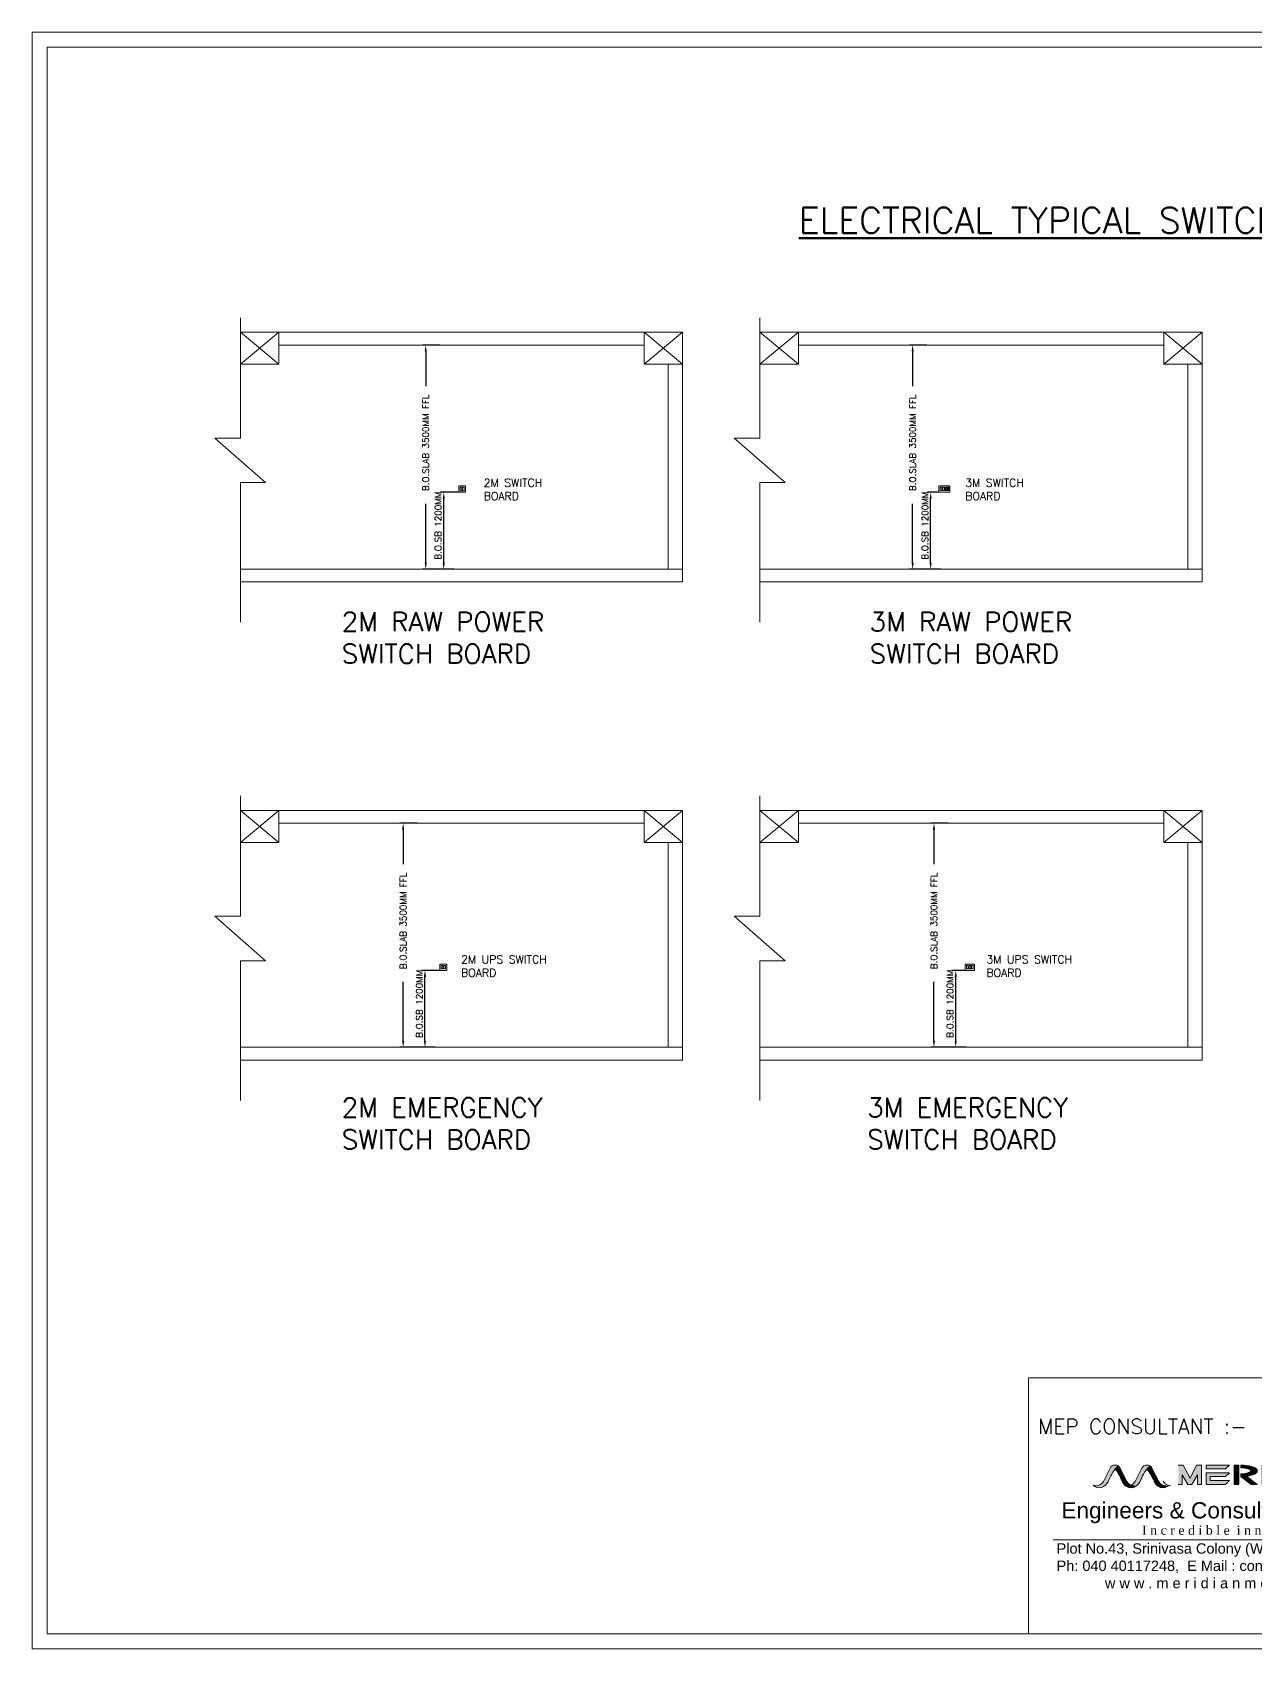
# Model space of a CAD drawing. Extents: x 3505867 to 4040009, y -660366 to -590408.
# Drawn here: x 3557873 to 3576977, y -655852 to -630609 of the extents above; entities that cross this region are included whole.
import ezdxf

# ---------------------------------------------------------------- set-up
doc = ezdxf.new("R2010")
doc.units = 0
doc.header["$LTSCALE"] = 6
doc.header["$MEASUREMENT"] = 0
doc.linetypes.add('Hidden 2mm', pattern=[3, 2, -0.9999999999999999])
doc.layers.get('0').update_dxf_attribs({"linetype": 'CONTINUOUS', "lineweight": 0})
doc.layers.get('Defpoints').update_dxf_attribs({"linetype": 'CONTINUOUS', "lineweight": 0})
for name, color, linetype, lineweight in [('AHU-N Ducting', 30, 'CONTINUOUS', 0), ('DIM', 7, 'CONTINUOUS', 0), ('ELE-2M RAW P.SB', 40, 'CONTINUOUS', 0), ('ELE-2M UPS P.SB', 3, 'CONTINUOUS', 0), ('ELE-3M RAW P.SB', 40, 'CONTINUOUS', 0), ('ELE-3M UPS P.SB', 3, 'CONTINUOUS', 0), ('FURNITURE WALL', 8, 'CONTINUOUS', 0), ('MEP_HVAC_RA_DUCT', 1, 'CONTINUOUS', 0), ('TEXT', 5, 'CONTINUOUS', 0)]:
    doc.layers.add(name, color=color, linetype=linetype, lineweight=lineweight)
doc.layers.add('ELE-2M 2WAY S.B', color=7, linetype='CONTINUOUS', true_color=0xeec2d4)
doc.layers.add('ELE-3M 2WAY S.B', color=7, linetype='CONTINUOUS', true_color=0xeec2d4)
doc.styles.add('ARIAL', font='arial.ttf')
doc.styles.add('Century', font='GOTHIC.TTF')
doc.styles.add('IRFAN', font='romans.shx')
doc.styles.get("Standard").update_dxf_attribs({"font": 'SIMPLEX'})
doc.dimstyles.new('AR-BRICK WORK', dxfattribs={"dimscale": 100, "dimtxt": 1, "dimasz": 1, "dimexe": 0.5, "dimexo": 0, "dimgap": 0.25, "dimtad": 0, "dimdec": 0, "dimzin": 1, "dimdsep": 46, "dimtxsty": 'Century', "dimblk": 'OBLIQUE', "dimcen": 0, "dimdle": 1, "dimclrd": 8, "dimclre": 8, "dimclrt": 4, "dimadec": 0, "dimazin": 0, "dimtfac": 1, "dimtdec": 0, "dimtofl": 0, "dimtmove": 1, "dimatfit": 3, "dimldrblk": 'ARCHTICK', "dimfxl": 1, "dimtolj": 1, "dimtzin": 1, "dimarcsym": 2})

# ---------------------------------------------------------------- blocks, each defined once
blk = doc.blocks.new('*D190')
at = {"layer": 'Defpoints', "color": 0, "linetype": 'ByBlock', "transparency": 16777216}
for p in [(3564298.134063371, -637793.1775416041), (3564532.677352198, -637793.1775416041), (3564460.205708147, -638993.1775416032)]:
    blk.add_point(p, dxfattribs=at)
at = {"layer": 'DIM', "color": 8, "lineweight": -2, "ltscale": 10, "transparency": 16777216}
for p, q in [((3564532.677352198, -637793.1775416041), (3564248.134063371, -637793.1775416041)), ((3564298.134063371, -638893.1775416032), (3564298.134063371, -637893.1775416041)), ((3564460.205708147, -638993.1775416032), (3564248.134063371, -638993.1775416032))]:
    blk.add_line(p, q, dxfattribs=at)
at = {"layer": 'DIM', "color": 8, "linetype": 'ByBlock', "transparency": 16777216}
for points in [[(3564314.800730038, -637893.1775416041), (3564281.467396704, -637893.1775416041), (3564298.134063371, -637793.1775416041)], [(3564281.467396704, -638893.1775416032), (3564314.800730038, -638893.1775416032), (3564298.134063371, -638993.1775416032)]]:
    blk.add_solid(points, dxfattribs=at)
at = {"layer": 'DIM', "color": 7, "linetype": 'ByBlock', "lineweight": 50, "transparency": 16777216, "insert": (3564209.84098487, -638313.4157734172), "char_height": 100, "attachment_point": 5, "rotation": 90}
blk.add_mtext('\\A1;\\A1;B.O.SB 1200MM', dxfattribs=at)
blk = doc.blocks.new('_ArchTick')
at = {"color": 0, "linetype": 'ByBlock', "const_width": 0.15}
blk.add_lwpolyline([(-0.5, -0.5), (0.5, 0.5)], dxfattribs=at)
blk = doc.blocks.new('*D191')
at = {"layer": 'Defpoints', "color": 0, "linetype": 'ByBlock', "transparency": 16777216}
for p in [(3564016.776005947, -635493.1775416032), (3564236.687399307, -635493.1775416032), (3564390.235455718, -638993.1775416032)]:
    blk.add_point(p, dxfattribs=at)
at = {"layer": 'DIM', "color": 8, "lineweight": -2, "ltscale": 10, "transparency": 16777216}
for p, q in [((3564236.687399307, -635493.1775416032), (3563966.776005947, -635493.1775416032)), ((3564016.776005947, -635593.1775416032), (3564016.776005947, -636133.1199006508)), ((3564016.776005947, -638893.1775416032), (3564016.776005947, -637973.5960911266)), ((3564390.235455718, -638993.1775416032), (3563966.776005947, -638993.1775416032))]:
    blk.add_line(p, q, dxfattribs=at)
at = {"layer": 'DIM', "color": 8, "linetype": 'ByBlock', "transparency": 16777216}
for points in [[(3564033.442672613, -635593.1775416032), (3564000.10933928, -635593.1775416032), (3564016.776005947, -635493.1775416032)], [(3564000.10933928, -638893.1775416032), (3564033.442672613, -638893.1775416032), (3564016.776005947, -638993.1775416032)]]:
    blk.add_solid(points, dxfattribs=at)
at = {"layer": 'DIM', "color": 7, "linetype": 'ByBlock', "lineweight": 50, "transparency": 16777216, "insert": (3564016.776005947, -637053.3579958883), "char_height": 100, "attachment_point": 5, "rotation": 90}
blk.add_mtext('\\A1;\\A1; B.O.SLAB 3500MM FFL', dxfattribs=at)
blk = doc.blocks.new('2M')
at = {"layer": 'ELE-2M RAW P.SB', "ltscale": 10}
for points in [[(-106.6318597793579, 0), (0, 0), (0, 100), (-106.6318597793579, 100)], [(-87.08919715881348, 25.00287389755249), (-60.30759048461914, 25.00287389755249), (-60.30759048461914, 78.5660879611969), (-87.08919715881348, 78.5660879611969)], [(-47.06534385681152, 25.00287389755249), (-20.28373622894287, 25.00287389755249), (-20.28373622894287, 78.5660879611969), (-47.06534385681152, 78.5660879611969)]]:
    blk.add_lwpolyline(points, close=True, dxfattribs=at)
blk = doc.blocks.new('3M')
at = {"layer": 'ELE-3M RAW P.SB', "color": 40, "ltscale": 10}
for p, q in [((-57.83745288848877, 50.20794439315796), (-50.86277389526367, 53.77926814556122)), ((-50.21078872680664, 52.88042306900024), (-55.21587371826172, 47.13283324241638)), ((-50.2967586517334, 56.247563123703), (-52.77177429199219, 63.45588850975037)), ((-48.79786109924316, 64.18868744373322), (-49.19234371185303, 56.36277639865875)), ((-41.2099781036377, 49.36979949474335), (-47.79017448425293, 53.62438690662384)), ((-47.33774471282959, 54.63844525814056), (-39.85764312744141, 53.17770969867706))]:
    blk.add_line(p, q, dxfattribs=at)
for points in [[(-172.3531904220581, 0), (0, 0), (0, 100), (-172.3531904220581, 100)], [(-152.3531904220581, 27.63946199417114), (-125.955904006958, 27.63946199417114), (-125.955904006958, 80.43403267860413), (-152.3531904220581, 80.43403267860413)], [(-117.6725559234619, 27.63946199417114), (-91.27526950836182, 27.63946199417114), (-91.27526950836182, 80.43403267860413), (-117.6725559234619, 80.43403267860413)], [(-77.98604583740234, 27.334312915802), (-19.91048908233643, 27.334312915802), (-19.91048908233643, 80.12888360023499), (-77.98604583740234, 80.12888360023499)]]:
    blk.add_lwpolyline(points, close=True, dxfattribs=at)
for radius in [19.12779754379599, 1.77621819302384]:
    blk.add_circle((-49.28176403045654, 54.58881044387817), radius, dxfattribs=at)
blk = doc.blocks.new('*D192')
at = {"layer": 'Defpoints', "color": 0, "linetype": 'ByBlock', "transparency": 16777216}
for p in [(3571901.346087498, -637793.1775416041), (3572030.93803943, -637793.1775416041), (3572063.417732274, -638993.1775416032)]:
    blk.add_point(p, dxfattribs=at)
at = {"layer": 'DIM', "color": 8, "lineweight": -2, "ltscale": 10, "transparency": 16777216}
for p, q in [((3572030.93803943, -637793.1775416041), (3571851.346087498, -637793.1775416041)), ((3571901.346087498, -638893.1775416032), (3571901.346087498, -637893.1775416041)), ((3572063.417732274, -638993.1775416032), (3571851.346087498, -638993.1775416032))]:
    blk.add_line(p, q, dxfattribs=at)
at = {"layer": 'DIM', "color": 8, "linetype": 'ByBlock', "transparency": 16777216}
for points in [[(3571918.012754165, -637893.1775416041), (3571884.679420832, -637893.1775416041), (3571901.346087498, -637793.1775416041)], [(3571884.679420832, -638893.1775416032), (3571918.012754165, -638893.1775416032), (3571901.346087498, -638993.1775416032)]]:
    blk.add_solid(points, dxfattribs=at)
at = {"layer": 'DIM', "color": 7, "linetype": 'ByBlock', "lineweight": 50, "transparency": 16777216, "insert": (3571813.053008997, -638313.4157734172), "char_height": 100, "attachment_point": 5, "rotation": 90}
blk.add_mtext('\\A1;\\A1;B.O.SB 1200MM', dxfattribs=at)
blk = doc.blocks.new('*D193')
at = {"layer": 'Defpoints', "color": 0, "linetype": 'ByBlock', "transparency": 16777216}
for p in [(3571619.988030074, -635493.1775416032), (3571839.899423434, -635493.1775416032), (3571993.447479845, -638993.1775416032)]:
    blk.add_point(p, dxfattribs=at)
at = {"layer": 'DIM', "color": 8, "lineweight": -2, "ltscale": 10, "transparency": 16777216}
for p, q in [((3571839.899423434, -635493.1775416032), (3571569.988030074, -635493.1775416032)), ((3571619.988030074, -635593.1775416032), (3571619.988030074, -636133.1199006508)), ((3571619.988030074, -638893.1775416032), (3571619.988030074, -637973.5960911266)), ((3571993.447479845, -638993.1775416032), (3571569.988030074, -638993.1775416032))]:
    blk.add_line(p, q, dxfattribs=at)
at = {"layer": 'DIM', "color": 8, "linetype": 'ByBlock', "transparency": 16777216}
for points in [[(3571636.65469674, -635593.1775416032), (3571603.321363407, -635593.1775416032), (3571619.988030074, -635493.1775416032)], [(3571603.321363407, -638893.1775416032), (3571636.65469674, -638893.1775416032), (3571619.988030074, -638993.1775416032)]]:
    blk.add_solid(points, dxfattribs=at)
at = {"layer": 'DIM', "color": 7, "linetype": 'ByBlock', "lineweight": 50, "transparency": 16777216, "insert": (3571619.988030074, -637053.3579958883), "char_height": 100, "attachment_point": 5, "rotation": 90}
blk.add_mtext('\\A1;\\A1; B.O.SLAB 3500MM FFL', dxfattribs=at)
blk = doc.blocks.new('3M 2WAY 11')
at = {"layer": 'ELE-3M UPS P.SB', "ltscale": 10}
for points in [[(-146.3719778060913, 0), (0, 0), (0, 100), (-146.3719778060913, 100)], [(-126.8293151855469, 25.00287389755249), (-100.0477085113525, 25.00287389755249), (-100.0477085113525, 78.5660879611969), (-126.8293151855469, 78.5660879611969)], [(-86.80546188354492, 25.00287389755249), (-60.02385425567627, 25.00287389755249), (-60.02385425567627, 78.5660879611969), (-86.80546188354492, 78.5660879611969)], [(-46.78160762786865, 25.00287389755249), (-20, 25.00287389755249), (-20, 78.5660879611969), (-46.78160762786865, 78.5660879611969)]]:
    blk.add_lwpolyline(points, close=True, dxfattribs=at)
blk = doc.blocks.new('REREE')
at = {"layer": 'ELE-2M UPS P.SB', "ltscale": 10}
for points in [[(-106.348123550415, 0), (0, 0), (0, 100), (-106.348123550415, 100)], [(-86.8054609298706, 25.00287389755249), (-60.02385425567627, 25.00287389755249), (-60.02385425567627, 78.5660879611969), (-86.8054609298706, 78.5660879611969)], [(-46.78160762786865, 25.00287389755249), (-20, 25.00287389755249), (-20, 78.5660879611969), (-46.78160762786865, 78.5660879611969)]]:
    blk.add_lwpolyline(points, close=True, dxfattribs=at)
blk = doc.blocks.new('*D200')
at = {"layer": 'Defpoints', "color": 0, "linetype": 'ByBlock', "transparency": 16777216}
for p in [(3564004.228799841, -645259.7493264064), (3564238.772088668, -645259.7493264064), (3564166.300444617, -646459.7493264055)]:
    blk.add_point(p, dxfattribs=at)
at = {"layer": 'DIM', "color": 8, "lineweight": -2, "ltscale": 10, "transparency": 16777216}
for p, q in [((3564238.772088668, -645259.7493264064), (3563954.228799841, -645259.7493264064)), ((3564004.228799841, -646359.7493264055), (3564004.228799841, -645359.7493264064)), ((3564166.300444617, -646459.7493264055), (3563954.228799841, -646459.7493264055))]:
    blk.add_line(p, q, dxfattribs=at)
at = {"layer": 'DIM', "color": 8, "linetype": 'ByBlock', "transparency": 16777216}
for points in [[(3564020.895466508, -645359.7493264064), (3563987.562133175, -645359.7493264064), (3564004.228799841, -645259.7493264064)], [(3563987.562133175, -646359.7493264055), (3564020.895466508, -646359.7493264055), (3564004.228799841, -646459.7493264055)]]:
    blk.add_solid(points, dxfattribs=at)
at = {"layer": 'DIM', "color": 7, "linetype": 'ByBlock', "lineweight": 50, "transparency": 16777216, "insert": (3563915.935721341, -645779.9875582195), "char_height": 100, "attachment_point": 5, "rotation": 90}
blk.add_mtext('\\A1;\\A1;B.O.SB 1200MM', dxfattribs=at)
blk = doc.blocks.new('*D201')
at = {"layer": 'Defpoints', "color": 0, "linetype": 'ByBlock', "transparency": 16777216}
for p in [(3563663.81182939, -642959.7493264055), (3563883.723222751, -642959.7493264055), (3564037.271279162, -646459.7493264055)]:
    blk.add_point(p, dxfattribs=at)
at = {"layer": 'DIM', "color": 8, "lineweight": -2, "ltscale": 10, "transparency": 16777216}
for p, q in [((3563883.723222751, -642959.7493264055), (3563613.81182939, -642959.7493264055)), ((3563663.81182939, -643059.7493264055), (3563663.81182939, -643599.6916854526)), ((3563663.81182939, -646359.7493264055), (3563663.81182939, -645440.1678759283)), ((3564037.271279162, -646459.7493264055), (3563613.81182939, -646459.7493264055))]:
    blk.add_line(p, q, dxfattribs=at)
at = {"layer": 'DIM', "color": 8, "linetype": 'ByBlock', "transparency": 16777216}
for points in [[(3563680.478496057, -643059.7493264055), (3563647.145162724, -643059.7493264055), (3563663.81182939, -642959.7493264055)], [(3563647.145162724, -646359.7493264055), (3563680.478496057, -646359.7493264055), (3563663.81182939, -646459.7493264055)]]:
    blk.add_solid(points, dxfattribs=at)
at = {"layer": 'DIM', "color": 7, "linetype": 'ByBlock', "lineweight": 50, "transparency": 16777216, "insert": (3563663.81182939, -644519.9297806906), "char_height": 100, "attachment_point": 5, "rotation": 90}
blk.add_mtext('\\A1;\\A1; B.O.SLAB 3500MM FFL', dxfattribs=at)
blk = doc.blocks.new('*D202')
at = {"layer": 'Defpoints', "color": 0, "linetype": 'ByBlock', "transparency": 16777216}
for p in [(3572293.340392478, -645259.7493264064), (3572441.294009879, -645259.7493264064), (3572455.412037254, -646459.7493264055)]:
    blk.add_point(p, dxfattribs=at)
at = {"layer": 'DIM', "color": 8, "lineweight": -2, "ltscale": 10, "transparency": 16777216}
for p, q in [((3572441.294009879, -645259.7493264064), (3572243.340392478, -645259.7493264064)), ((3572293.340392478, -646359.7493264055), (3572293.340392478, -645359.7493264064)), ((3572455.412037254, -646459.7493264055), (3572243.340392478, -646459.7493264055))]:
    blk.add_line(p, q, dxfattribs=at)
at = {"layer": 'DIM', "color": 8, "linetype": 'ByBlock', "transparency": 16777216}
for points in [[(3572310.007059145, -645359.7493264064), (3572276.673725812, -645359.7493264064), (3572293.340392478, -645259.7493264064)], [(3572276.673725812, -646359.7493264055), (3572310.007059145, -646359.7493264055), (3572293.340392478, -646459.7493264055)]]:
    blk.add_solid(points, dxfattribs=at)
at = {"layer": 'DIM', "color": 7, "linetype": 'ByBlock', "lineweight": 50, "transparency": 16777216, "insert": (3572205.047313977, -645779.9875582195), "char_height": 100, "attachment_point": 5, "rotation": 90}
blk.add_mtext('\\A1;\\A1;B.O.SB 1200MM', dxfattribs=at)
blk = doc.blocks.new('*D203')
at = {"layer": 'Defpoints', "color": 0, "linetype": 'ByBlock', "transparency": 16777216}
for p in [(3571952.923422027, -642959.7493264055), (3572172.834815388, -642959.7493264055), (3572326.382871799, -646459.7493264055)]:
    blk.add_point(p, dxfattribs=at)
at = {"layer": 'DIM', "color": 8, "lineweight": -2, "ltscale": 10, "transparency": 16777216}
for p, q in [((3572172.834815388, -642959.7493264055), (3571902.923422027, -642959.7493264055)), ((3571952.923422027, -643059.7493264055), (3571952.923422027, -643599.691685453)), ((3571952.923422027, -646359.7493264055), (3571952.923422027, -645440.1678759288)), ((3572326.382871799, -646459.7493264055), (3571902.923422027, -646459.7493264055))]:
    blk.add_line(p, q, dxfattribs=at)
at = {"layer": 'DIM', "color": 8, "linetype": 'ByBlock', "transparency": 16777216}
for points in [[(3571969.590088694, -643059.7493264055), (3571936.256755361, -643059.7493264055), (3571952.923422027, -642959.7493264055)], [(3571936.256755361, -646359.7493264055), (3571969.590088694, -646359.7493264055), (3571952.923422027, -646459.7493264055)]]:
    blk.add_solid(points, dxfattribs=at)
at = {"layer": 'DIM', "color": 7, "linetype": 'ByBlock', "lineweight": 50, "transparency": 16777216, "insert": (3571952.923422027, -644519.9297806906), "char_height": 100, "attachment_point": 5, "rotation": 90}
blk.add_mtext('\\A1;\\A1; B.O.SLAB 3500MM FFL', dxfattribs=at)
blk = doc.blocks.new('MECS')
at = {"layer": 'AHU-N Ducting', "lineweight": 0}
for color, points in [(160, [(0.5134121462452396, 0.9090535810691411, -0.255341921221145), (0.5145768996701445, 0.912287291370199, -0.0468472647748238), (0.5216573496010881, 0.9294547023055619, -0.02665404777678521), (0.5336342063745126, 0.9523017867876555, -0.06718534236502927), (0.5556565003610188, 0.9834757225398514, -0.02764109542235114), (0.5738745622465666, 1.003062886091293), (0.5766256133007953, 1.006020680794153, 0.1721363590096937), (0.5505140324168423, 1.011612092831704, 0.2473140975325933), (0.5199152673609156, 0.990002997602848), (0.4721895616269332, 0.8959762340672447, -0.01800133279279188), (0.4702329186293511, 0.8924425501871536, -0.03191826124391834), (0.4661593275680615, 0.8865579408482758, -0.10706332640321), (0.4578792062891825, 0.878103115775042, -0.06872213656596317), (0.4448145115283366, 0.8700396566532579, -0.1100815216467871), (0.4328884929311516, 0.8662964673627914, -0.04816773781383378), (0.4221518354338086, 0.8652597410154012, -0.2553419212163173), (0.4220358712937212, 0.8652596211915509, -0.1055217205861158), (0.4103804133107057, 0.8664834367568037, -0.05287384099968509), (0.3991274403419439, 0.8701487347559893, 0.05054860804395004), (0.4093426809361326, 0.8618595423592463, 0.158790178535047), (0.4483361824497781, 0.8512470793146013, 0.02557253404730241), (0.4549705379184891, 0.8519151542827459, 0.05690113489079723), (0.4703863626932994, 0.8580222609840502, 0.07612807459237678), (0.4928284065502248, 0.8754018488679505, 0.05635508372328296), (0.5070302214118503, 0.8948318576810209)]), (150, [(0.5738745622465666, 1.003062886091293), (0.5556565003610187, 0.9834757225398514, -0.08871706839118897), (0.5985678696283647, 0.909053581069051), (0.606061486380822, 0.89483185768066, 0.0908047400681244), (0.6258840872999482, 0.8691652436534564, 0.09462166198595127), (0.6465687088664405, 0.8652597410154012, 0.09762620718751959), (0.6678649370783271, 0.8694578930597028, -0.1798615287096714), (0.6391234390957357, 0.8959762340672447), (0.5913977333575124, 0.9900029976114196, 0.1368225701357831), (0.5768519750966852, 1.005880687949675, 0.004232813224522215)]), (160, [(0.7385117872205167, 0.909053581069051, -0.2553419212210821), (0.7396765406437975, 0.912287291370199, -0.0468472648161624), (0.7467569905745608, 0.9294547023055619, -0.02665404768152423), (0.7587338473479852, 0.9523017867876555, -0.0671853423456069), (0.7807561413347619, 0.9834757225398514, -0.02764109536567236), (0.7989742032197685, 1.003062886091293), (0.8017252542742679, 1.006020680794153, 0.1721363590409371), (0.7756136733902246, 1.011612092831704, 0.2473140974765815), (0.745014908334659, 0.990002997602848), (0.6972892026003155, 0.8959762340672447, -0.01800133322273754), (0.6953325596030944, 0.8924425501871536, -0.03191826041983521), (0.6912589685412633, 0.8865579408482758, -0.1070633264490691), (0.6829788472626551, 0.878103115775042, -0.06872213649297712), (0.6699141525020799, 0.8700396566532579, -0.1100815216296455), (0.6579881339048046, 0.8662964673627914, -0.04816773779806655), (0.6472514764075519, 0.8652597410154012, -0.255341921221943), (0.6471355122674645, 0.8652596211915509, -0.1055217205828826), (0.6354800542840878, 0.8664834367568037, -0.05287384108009963), (0.6242270813156874, 0.8701487347559893, 0.05054860803605635), (0.6344423219093345, 0.8618595423592463, 0.1587901785338139), (0.6734358234232507, 0.8512470793146013, 0.02557253404856175), (0.6800701788916007, 0.8519151542827459, 0.05690113471568389), (0.6954860036670426, 0.8580222609840502, 0.07612807450990046), (0.717928047523968, 0.8754018488679504, 0.05635508364208738), (0.7321298623846912, 0.8948318576810209)]), (150, [(0.7989742032197685, 1.003062886091293), (0.7807561413347619, 0.9834757225398514, -0.08282162458354263), (0.824217065318585, 0.9090771159288699), (0.8311611273545652, 0.89483185768066, 0.09080474013753037), (0.8509837282734207, 0.8691652436534564, 0.09462166197701749), (0.8716683498401837, 0.8652597410154012, 0.09762620721909913), (0.892964578051529, 0.8694578930597028, -0.1798615287170609), (0.8642230800689376, 0.8959762340672447), (0.8164973743309851, 0.9900029976114196, 0.1368225702393716), (0.8019516160670902, 1.005880687950846, 0.00423281322532398)]), (1, [(1.030236444528139, 0.9438043992806316), (1.071119814834754, 0.8756654487700585), (1.098384609470751, 0.8756654487700585), (1.139267979777095, 0.9438043992806316), (1.139267979777095, 0.8756654487700585), (1.166523559981414, 0.8756654487700585), (1.166523559981414, 1.011943349791295), (1.132454084726353, 1.011943349791295), (1.085966086906956, 0.9199812081284943), (1.037050339579422, 1.011943349791295), (1.002980864324091, 1.011943349791295), (1.002980864324091, 0.8756654487700585), (1.030236444528139, 0.8756654487700585)]), (251, [(1.200593035236746, 1.011943349791295), (1.200593035236746, 0.9846877695869755), (1.336870936257982, 0.9846877695869755), (1.364126516462392, 1.011943349791295)]), (251, [(1.200593035236746, 0.9574321893827462), (1.200593035236746, 0.8756654487700585), (1.336870936257982, 0.8756654487700585), (1.364126516462392, 0.9029210289742877), (1.227848615441156, 0.9029210289742877), (1.227848615441156, 0.930176609178517), (1.336870936257982, 0.930176609178517), (1.364126516462392, 0.9574321893827462)]), (251, [(1.398195991717182, 0.8756654487700585), (1.432265466973055, 0.8756654487700585), (1.432265466973055, 1.011943349791295), (1.398195991717182, 1.011943349791295)]), (251, [(1.629868423453673, 1.011943349791295), (1.59579894819807, 1.011943349791295), (1.59579894819807, 0.8756654487700585), (1.629868423453673, 0.8756654487700585)]), (251, [(1.895610330445043, 1.011943349791295), (1.861540855189982, 1.011943349791295), (1.861540855189982, 0.8756654487700585), (1.895610330445043, 0.8756654487700585)]), (251, [(2.011446546313153, 0.9132142722493442), (2.027431130986065, 0.9404698524534832), (1.94330759580249, 0.9404698524534832), (1.929679805700646, 0.9132142722493442)]), (251, [(2.011446546313153, 0.99036134481426), (2.063858128663246, 0.8756654487700585), (2.093213286926021, 0.8756654487700585), (2.038702126517292, 1.011943349791295), (1.984190966108743, 1.011943349791295), (1.955601567173546, 0.9404698524534832), (1.988648066588688, 0.9404698524534832)]), (251, [(2.161352237436324, 0.9589543396937112), (2.243118978049192, 0.8756654487700585), (2.290816243406638, 0.8756654487700585), (2.290816243406638, 1.011943349791295), (2.256746768151036, 1.011943349791295), (2.256746768151036, 0.9240548263224531), (2.168166132487245, 1.011943349791295), (2.127282762180992, 1.011943349791295), (2.127282762180992, 0.8756654487700585), (2.161352237436324, 0.8756654487700585)]), (160, [(0.6891611652876872, 0.8652597410154012, -0.0976262072296882), (0.6678649370783271, 0.869457893059793, -0.09762620719819004), (0.6465687088664405, 0.8652597410154012, -0.09462166198179703), (0.6258840872999482, 0.8691652436534564, 0.08724935658191231), (0.6523345167657667, 0.8526558393570214, 0.2544598487685659), (0.7121855603806347, 0.8701487347559893, -0.1060441435256532)]), (150, [(0.9142608062611598, 0.8652597410154012, -0.09762620721833866), (0.892964578051529, 0.8694578930597028, -0.09762620723901456), (0.8716683498401837, 0.8652597410154012, -0.0946216619631427), (0.85098372827315, 0.8691652436534564, 0.08724935651290638), (0.8774341577386077, 0.8526558393570214, 0.2544598487684722), (0.9372852013538366, 0.8701487347559893, -0.1060441435228971)]), (251, [(1.976193322036766, 0.9132142722493442), (1.944699335091728, 0.9132142722493442), (1.929679805700646, 0.8756654487700585), (1.95903496396306, 0.8756654487699682)])]:
    blk.add_hatch(color=color, dxfattribs=at).paths.add_polyline_path(points)
h = blk.add_hatch(color=251, dxfattribs=at)
edge = h.paths.add_edge_path()
edge.add_ellipse((1.445893257074899, 0.9710599794848609), major_axis=(-0.1158362158680351, 0), ratio=0.3529411764705883, start_angle=110.1798157566864, end_angle=270)
edge.add_line((1.445893257074899, 1.011943349791295), (1.445893257074899, 0.9915016646380779))
edge.add_ellipse((1.445893257074899, 0.9710599794848609), major_axis=(-0.07012065025681041, 0), ratio=0.2915216142222994, start_angle=90, end_angle=270, ccw=False)
edge.add_line((1.445893257074899, 0.9506182943317341), (1.445893257074899, 0.930176609178517))
edge.add_line((1.445893257074899, 0.930176609178517), (1.518865497210324, 0.8756654487699682))
edge.add_line((1.518865497210324, 0.8756654487700585), (1.561729472942829, 0.8756654487700585))
edge.add_line((1.561729472943099, 0.8756654487700585), (1.485852994268342, 0.9326862509446157))
h = blk.add_hatch(color=251, dxfattribs=at)
h.paths.add_polyline_path([(1.663937898709004, 0.8756654487700585), (1.759332429423987, 0.8756654487700586, 1.000000000016551), (1.759332429423987, 1.011943349791295), (1.663937898709004, 1.011943349791295)])
h.paths.add_polyline_path([(1.698007373964065, 0.9846877695869755), (1.751107687934599, 0.9846877695869753, -0.9999999999691073), (1.751107687934599, 0.9029210289742877), (1.698007373964065, 0.9029210289742877)], flags=16)
at = {"layer": 'AHU-N Ducting', "color": 160, "lineweight": 0}
for p, q in [((0.4721895616269332, 0.8959762340671544, -0.004746985392664118), (0.5199152673651564, 0.9900029976114196, -0.004746985392664118)), ((0.6972892026003155, 0.8959762340671544, -0.004746985392664118), (0.7450149083391703, 0.9900029976114196, -0.004746985392664118)), ((0.5070302214118503, 0.8948318576810209, -0.004746985392664118), (0.5134121462455102, 0.909053581069051, -0.004746985392664118)), ((0.7321298623846912, 0.8948318576810209, -0.004746985392664118), (0.7385117872186219, 0.909053581069051, -0.004746985392664118))]:
    blk.add_line(p, q, dxfattribs=at)
at = {"layer": 'AHU-N Ducting', "color": 150, "lineweight": 0}
for p, q in [((0.6391234390957357, 0.8959762340671544, -0.004746985392664118), (0.5913977333575124, 0.9900029976114196, -0.004746985392664118)), ((0.8642230800689376, 0.8959762340671544, -0.004746985392664118), (0.8164973743309851, 0.9900029976114196, -0.004746985392664118)), ((0.6060614863808219, 0.8948318576810209, -0.004746985392664118), (0.5985678696283647, 0.909053581069051, -0.004746985392664118))]:
    blk.add_line(p, q, dxfattribs=at)
at = {"layer": 'AHU-N Ducting', "color": 1, "lineweight": 0}
for p, q in [((1.002980864324091, 1.011943349791205, -0.004746985392664118), (1.037050339579422, 1.011943349791205, -0.004746985392664118)), ((1.030236444528139, 0.9438043992806316, -0.004746985392664118), (1.071119814834754, 0.8756654487700585, -0.004746985392664118)), ((1.030236444528139, 0.8756654487700585, -0.004746985392664118), (1.030236444528139, 0.9438043992806316, -0.004746985392664118)), ((1.030236444528139, 0.8756654487700585, -0.004746985392664118), (1.030236444528139, 0.9438043992806316, -0.004746985392664118)), ((1.037050339579422, 1.011943349791205, -0.004746985392664118), (1.085966086906956, 0.919981208128404, -0.004746985392664118)), ((1.132454084726353, 1.011943349791205, -0.004746985392664118), (1.085966086906956, 0.919981208128404, -0.004746985392664118)), ((1.139267979777095, 0.9438043992806316, -0.004746985392664118), (1.098384609470751, 0.8756654487700585, -0.004746985392664118)), ((1.166523559981414, 1.011943349791205, -0.004746985392664118), (1.132454084726353, 1.011943349791205, -0.004746985392664118)), ((1.134267582426063, 1.011943349791205, -0.004746985392664118), (1.161523162629841, 1.011943349791205, -0.004746985392664118)), ((1.139267979777095, 0.8756654487700585, -0.004746985392664118), (1.139267979777095, 0.9438043992806316, -0.004746985392664118)), ((1.139267979777095, 0.8756654487700585, -0.004746985392664118), (1.139267979777095, 0.9438043992806316, -0.004746985392664118)), ((1.166523559981414, 0.8756654487700585, -0.004746985392664118), (1.166523559981414, 1.011943349791205, -0.004746985392664118)), ((1.030236444528139, 0.8756654487700585, -0.004746985392664118), (1.002980864324091, 0.8756654487700585, -0.004746985392664118)), ((1.071119814834754, 0.8756654487700585, -0.004746985392664118), (1.098384609470751, 0.8756654487700585, -0.004746985392664118)), ((1.139267979777095, 0.8756654487700585, -0.004746985392664118), (1.166523559981414, 0.8756654487700585, -0.004746985392664118))]:
    blk.add_line(p, q, dxfattribs=at)
at = {"layer": 'AHU-N Ducting', "color": 251, "lineweight": 0}
for p, q in [((1.200593035236746, 1.011943349791205, -0.004746985392664118), (1.364126516462392, 1.011943349791205, -0.004746985392664118)), ((1.200593035236746, 0.9846877695869755, -0.004746985392664118), (1.200593035236746, 1.011943349791205, -0.004746985392664118)), ((1.200593035236746, 0.9846877695869755, -0.004746985392664118), (1.336870936257982, 0.9846877695869755, -0.004746985392664118)), ((1.200593035236746, 0.9574321893827462, -0.004746985392664118), (1.364126516462392, 0.9574321893827462, -0.004746985392664118)), ((1.200593035236746, 0.8756654487700585, -0.004746985392664118), (1.200593035236746, 0.9574321893827462, -0.004746985392664118)), ((1.227848615441156, 0.930176609178517, -0.004746985392664118), (1.336870936257982, 0.930176609178517, -0.004746985392664118)), ((1.227848615441156, 0.9029210289742877, -0.004746985392664118), (1.227848615441156, 0.930176609178517, -0.004746985392664118)), ((1.336870936257982, 0.9846877695869755, -0.004746985392664118), (1.364126516462392, 1.011943349791205, -0.004746985392664118)), ((1.336870936257982, 0.930176609178517, -0.004746985392664118), (1.364126516462392, 0.9574321893827462, -0.004746985392664118)), ((1.398195991717182, 1.011943349791205, -0.004746985392664118), (1.432265466973055, 1.011943349791205, -0.004746985392664118)), ((1.398195991717182, 1.011943349791205, -0.004746985392664118), (1.398195991717182, 0.8756654487700585, -0.004746985392664118)), ((1.432265466973055, 1.011943349791205, -0.004746985392664118), (1.432265466973055, 0.8756654487700585, -0.004746985392664118)), ((1.445893257074899, 1.011943349791205, -0.004746985392664118), (1.445893257074899, 0.9915016646380779, -0.004746985392664118)), ((1.445893257074899, 0.930176609178517, -0.004746985392664118), (1.445893257074899, 0.9506182943317341, -0.004746985392664118)), ((1.445893257074899, 0.930176609178517, -0.004746985392664118), (1.518865497210324, 0.8756654487700585, -0.004746985392664118)), ((1.485852994268342, 0.9326862509445254, -0.004746985392664118), (1.561729472943099, 0.8756654487700585, -0.004746985392664118)), ((1.59579894819807, 1.011943349791205, -0.004746985392664118), (1.629868423453673, 1.011943349791205, -0.004746985392664118)), ((1.59579894819807, 0.8756654487700585, -0.004746985392664118), (1.59579894819807, 1.011943349791205, -0.004746985392664118)), ((1.629868423453673, 1.011943349791205, -0.004746985392664118), (1.629868423453673, 0.8756654487700585, -0.004746985392664118)), ((1.663937898709004, 1.011943349791205, -0.004746985392664118), (1.759332429423987, 1.011943349791205, -0.004746985392664118)), ((1.663937898709004, 1.011943349791205, -0.004746985392664118), (1.663937898709004, 0.8756654487700585, -0.004746985392664118)), ((1.698007373964065, 0.9846877695869755, -0.004746985392664118), (1.751107687934599, 0.9846877695869755, -0.004746985392664118)), ((1.698007373964065, 0.9846877695869755, -0.004746985392664118), (1.698007373964065, 0.9029210289742877, -0.004746985392664118)), ((1.861540855189982, 1.011943349791205, -0.004746985392664118), (1.895610330445043, 1.011943349791205, -0.004746985392664118)), ((1.861540855189982, 0.8756654487700585, -0.004746985392664118), (1.861540855189982, 1.011943349791205, -0.004746985392664118)), ((1.895610330445043, 1.011943349791205, -0.004746985392664118), (1.895610330445043, 0.8756654487700585, -0.004746985392664118)), ((1.929679805700646, 0.913214272249254, -0.004746985392664118), (1.94330759580249, 0.9404698524534832, -0.004746985392664118)), ((2.027431130986065, 0.9404698524534832, -0.004746985392664118), (1.94330759580249, 0.9404698524534832, -0.004746985392664118)), ((1.955601567173546, 0.9404698524534832, -0.004746985392664118), (1.984190966108743, 1.011943349791205, -0.004746985392664118)), ((1.984190966108743, 1.011943349791205, -0.004746985392664118), (2.038702126517292, 1.011943349791205, -0.004746985392664118)), ((1.988648066588688, 0.9404698524534832, -0.004746985392664118), (2.011446546313153, 0.9903613448141697, -0.004746985392664118)), ((2.063858128663246, 0.8756654487700585, -0.004746985392664118), (2.011446546313153, 0.9903613448141697, -0.004746985392664118)), ((2.027431130986065, 0.9404698524534832, -0.004746985392664118), (2.011446546313153, 0.913214272249254, -0.004746985392664118)), ((2.093213286926021, 0.8756654487700585, -0.004746985392664118), (2.038702126517292, 1.011943349791205, -0.004746985392664118)), ((2.127282762180992, 1.011943349791205, -0.004746985392664118), (2.168166132487245, 1.011943349791205, -0.004746985392664118)), ((2.127282762180992, 0.8756654487700585, -0.004746985392664118), (2.127282762180992, 1.011943349791205, -0.004746985392664118)), ((2.243118978049192, 0.8756654487700585, -0.004746985392664118), (2.161352237436324, 0.9589543396937112, -0.004746985392664118)), ((2.161352237436324, 0.8756654487700585, -0.004746985392664118), (2.161352237436324, 0.9589543396937112, -0.004746985392664118)), ((2.168166132487245, 1.011943349791205, -0.004746985392664118), (2.256746768151036, 0.9240548263223628, -0.004746985392664118)), ((2.256746768151036, 0.9240548263223628, -0.004746985392664118), (2.256746768151036, 1.011943349791205, -0.004746985392664118)), ((1.200593035236746, 0.8756654487700585, -0.004746985392664118), (1.336870936257982, 0.8756654487700585, -0.004746985392664118)), ((1.227848615441156, 0.9029210289742877, -0.004746985392664118), (1.364126516462392, 0.9029210289742877, -0.004746985392664118)), ((1.336870936257982, 0.8756654487700585, -0.004746985392664118), (1.364126516462392, 0.9029210289742877, -0.004746985392664118)), ((1.398195991717182, 0.8756654487700585, -0.004746985392664118), (1.432265466973055, 0.8756654487700585, -0.004746985392664118)), ((1.518865497210324, 0.8756654487700585, -0.004746985392664118), (1.561729472943099, 0.8756654487700585, -0.004746985392664118)), ((1.59579894819807, 0.8756654487700585, -0.004746985392664118), (1.629868423453673, 0.8756654487700585, -0.004746985392664118)), ((1.663937898709004, 0.8756654487700585, -0.004746985392664118), (1.759332429423987, 0.8756654487700585, -0.004746985392664118)), ((1.698007373964065, 0.9029210289742877, -0.004746985392664118), (1.751107687934599, 0.9029210289742877, -0.004746985392664118)), ((1.861540855189982, 0.8756654487700585, -0.004746985392664118), (1.895610330445043, 0.8756654487700585, -0.004746985392664118)), ((2.011446546313153, 0.913214272249254, -0.004746985392664118), (1.929679805700646, 0.913214272249254, -0.004746985392664118)), ((1.929679805700646, 0.8756654487700585, -0.004746985392664118), (1.944699335091728, 0.913214272249254, -0.004746985392664118)), ((1.95903496396306, 0.8756654487700585, -0.004746985392664118), (1.929679805700646, 0.8756654487700585, -0.004746985392664118)), ((1.95903496396306, 0.8756654487700585, -0.004746985392664118), (1.976193322036766, 0.913214272249254, -0.004746985392664118)), ((2.063858128663246, 0.8756654487700585, -0.004746985392664118), (2.093213286926021, 0.8756654487700585, -0.004746985392664118)), ((2.127282762180992, 0.8756654487700585, -0.004746985392664118), (2.161352237436324, 0.8756654487700585, -0.004746985392664118))]:
    blk.add_line(p, q, dxfattribs=at)
at = {"layer": 'AHU-N Ducting', "color": 251, "lineweight": 0, "ltscale": 0.85}
blk.add_line((0.1165964656020151, 0.4833313661174543, -0.006142948281450891), (2.68551955399356, 0.4833313661174543, -0.006142948281450891), dxfattribs=at)
at = {"layer": 'AHU-N Ducting', "color": 160, "lineweight": 0}
for centre, radius, start, end in [((0.7417863587136924, 0.8286218616061071, -0.004746985392664118), 0.2421240227987888, 132.9373247437187, 160.5981108453346), ((0.5556565003610187, 0.9718616141967287, -0.004746985392664118), 0.04008173559447583, 90, 153.0887549731676), ((0.5556565003610187, 0.9718616141967287, -0.004746985392664118), 0.04008173559447583, 26.91124502665905, 90), ((0.9668859996868943, 0.8286218616061071, -0.004746985392664118), 0.2421240227987888, 132.9373247436885, 160.5981108453417), ((0.7807561413347619, 0.9718616141967287, -0.004746985392664118), 0.04008173559447583, 90, 153.0887549740909), ((0.7807561413347619, 0.9718616141967287, -0.004746985392664118), 0.04008173559447583, 26.9112450267741, 90), ((0.4451264544360147, 0.9163969157858594, -0.004746985392664118), 0.06522885516514892, 225.1547600332335, 282.2607170516237), ((0.4220358712937212, 0.9213740510237451, -0.004746985392664118), 0.05611442983226616, 245.9053689520779, 270.1184055559717), ((0.4221518354329064, 0.9213741708475954, -0.004746985392664118), 0.05611442983226616, 270, 333.0887549734891), ((0.4248646360879693, 0.9399832544318715, -0.004746985392664118), 0.0937541041238935, 291.3377566141106, 331.210451532663), ((0.6860544255190815, 0.9361233508373039, -0.004746985392664118), 0.09002142922125515, 207.3022954123794, 248.0018617736689), ((0.670226095409397, 0.9163969157858594, -0.004746985392664118), 0.06522885516514892, 225.1547600329532, 282.2607170509705), ((0.6471355122674645, 0.9213740510237451, -0.004746985392664118), 0.05611442983226616, 245.9053689516664, 270.1184055552347), ((0.6472514764061083, 0.9213741708475954, -0.004746985392664118), 0.05611442983226616, 270, 333.0887549734892), ((0.6661865462871954, 0.9163969157858594, -0.004746985392664118), 0.06522885516514892, 257.8079966377897, 314.8452399662061), ((0.6890452011507577, 0.9213740510237451, -0.004746985392664118), 0.05611442983226616, 245.9053689520779, 270.1184055559717), ((0.6499642770614419, 0.9399832544318715, -0.004746985392664118), 0.0937541041238935, 291.3377566141106, 331.2104515326365)]:
    blk.add_arc(centre, radius, start, end, dxfattribs=at)
at = {"layer": 'AHU-N Ducting', "color": 150, "lineweight": 0}
for centre, radius, start, end in [((0.3690451605166651, 0.8262944286522125, -0.004746985392664118), 0.2439871949649071, 19.82781570482793, 40.10717689340409), ((0.5794150909876963, 0.815966263139685, -0.004746985392664118), 0.2619115070846747, 20.82439840783155, 39.75939779118104), ((0.6464527447271652, 0.9213740510237451, -0.004746985392664118), 0.05611442983226616, 248.4970917656522, 270.1184055559715), ((0.6891611652900331, 0.9213741708475954, -0.004746985392664118), 0.05611442983226616, 206.9112450267169, 270), ((0.6891611652900331, 0.9213741708475954, -0.004746985392664118), 0.05611442983226616, 206.9112450267169, 270), ((0.6465687088664405, 0.9213741708475954, -0.004746985392664118), 0.05611442983226616, 270, 292.3036001438938), ((0.9111540664921931, 0.9361233508373039, -0.004746985392664118), 0.09002142922125515, 207.3022954123795, 248.0018617736689), ((0.8715523857009084, 0.9213740510237451, -0.004746985392664118), 0.05611442983226616, 248.4970917649847, 270.1184055553267), ((0.9142608062634155, 0.9213741708475954, -0.004746985392664118), 0.05611442983226616, 206.9112450265108, 270), ((0.8716683498392815, 0.9213741708475954, -0.004746985392664118), 0.05611442983226616, 270, 292.3036001446803), ((0.8912861872601268, 0.9163969157858594, -0.004746985392664118), 0.06522885516514892, 257.7392829491069, 314.8452399670468), ((0.9141448421242304, 0.9213740510237451, -0.004746985392664118), 0.05611442983226616, 245.9053689520778, 270.1184055558794), ((0.9496233245769173, 0.9248906590848106, -0.004746985392664118), 0.0599665343237634, 206.9112450265108, 270)]:
    blk.add_arc(centre, radius, start, end, dxfattribs=at)
at = {"layer": 'AHU-N Ducting', "color": 251, "lineweight": 0}
for centre, radius in [((1.751107687934599, 0.9438043992806316, -0.004746985392664118), 0.04088337030636534), ((1.759332429423987, 0.9438043992806316, -0.004746985392664118), 0.0681389505106089)]:
    blk.add_arc(centre, radius, 270, 90, dxfattribs=at)
for major_axis, ratio, start_param in [((-0.1158362158680351, 0), 0.3529411764705883, 1.923000554194905), ((-0.07012065025681041, 0), 0.2915216142222994, 1.570796326794897)]:
    blk.add_ellipse((1.445893257074899, 0.9710599794848609, -0.004746985392664118), major_axis=major_axis, ratio=ratio, start_param=start_param, end_param=4.71238898038469, dxfattribs=at)
at = {"layer": 'AHU-N Ducting', "color": 251, "lineweight": 0, "attachment_point": 1, "style": 'ARIAL'}
for s, insert, char_height, width in [('{\\C1;Engineers & Consultancy Services \\P}', (0.1749155116136762, 0.7493232539108021, -0.01458950216844587), 0.11475, 24.25437425909253), ('{\\C252;Plot No.43, Srinivasa Colony (West), Hyderabad 500 038\\PPh: 040 40117248,  E Mail : contact@meridianmep.com\\P            w w w . m e r i d i a n m e p . c o m }', (0.14136276644183, 0.4583226879356062, -0.006142948281450891), 0.07344, 2.63264250269352)]:
    blk.add_mtext(s, dxfattribs=dict(at, insert=insert, char_height=char_height, width=width))
at = {"layer": 'AHU-N Ducting', "color": 251, "lineweight": 0, "ltscale": 0.85, "insert": (1.402428089641869, 0.5507002547054753, -0.005528653453305802), "char_height": 0.0651762882177883, "attachment_point": 5, "line_spacing_factor": 0.6, "style": 'ARIAL'}
blk.add_mtext('{\\FBatang|c0;\\C5;I n c r e d i b l e  i n n o v a t i o n\\P}', dxfattribs=at)

msp = doc.modelspace()

# ---------------------------------------------------------------- linework, layer by layer
for p in [(3595337.647772226, -651619.7651927221), (3573431.082792717, -655619.7651927221)]:
    msp.add_line(p, (3573431.082792717, -651619.7651927221))
for points in [[(3595569.48019285, -630609.3457513339), (3595569.48019285, -655851.5976133398), (3557872.82276582, -655851.5976133398), (3557872.82276582, -630609.3457513339)], [(3595337.647772231, -630841.1781719509), (3595337.647772231, -655619.7651927221), (3558104.655186437, -655619.7651927221), (3558104.655186437, -630841.1781719509)]]:
    msp.add_lwpolyline(points, close=True)
at = {"layer": 'MEP_HVAC_RA_DUCT', "color": 8, "linetype": 'ByBlock'}
for p, q in [((3561122.705708147, -635068.7206494324), (3561122.705708147, -636946.708258428)), ((3569235.612179006, -635068.7206494324), (3569235.612179006, -636946.708258428)), ((3561122.705708147, -635293.1775416032), (3561722.705708147, -635793.1775416032)), ((3561122.705708147, -635793.1775416032), (3561722.705708146, -635293.1775416032)), ((3567427.705708147, -635293.1775416032), (3568027.705708147, -635793.1775416032)), ((3567427.705708147, -635793.1775416032), (3568027.705708146, -635293.1775416032)), ((3569235.612179006, -635293.1775416032), (3569835.612179006, -635793.1775416032)), ((3569235.612179006, -635793.1775416032), (3569835.612179006, -635293.1775416032)), ((3575540.612179006, -635293.1775416032), (3576140.612179006, -635793.1775416032)), ((3575540.612179006, -635793.1775416032), (3576140.612179006, -635293.1775416032)), ((3567802.705708147, -635793.1775416032), (3567802.705708147, -638993.1775416032)), ((3568027.705708147, -635793.1775416032), (3568027.705708147, -639193.1775416032)), ((3575915.612179006, -635793.1775416032), (3575915.612179006, -638993.1775416032)), ((3576140.612179006, -635793.1775416032), (3576140.612179006, -639193.1775416032)), ((3561122.705708147, -636946.708258428), (3560720.602454105, -636946.708258428)), ((3560720.602454105, -636946.708258428), (3561516.207652928, -637641.5636737563)), ((3569235.612179006, -636946.708258428), (3568833.508924965, -636946.708258428)), ((3568833.508924965, -636946.708258428), (3569629.114123787, -637641.5636737563)), ((3561516.207652928, -637641.5636737563), (3561122.705708147, -637641.5636737563)), ((3561122.705708147, -637641.5636737563), (3561122.705708147, -639821.7899135748)), ((3569629.114123787, -637641.5636737563), (3569235.612179006, -637641.5636737563)), ((3569235.612179006, -637641.5636737563), (3569235.612179006, -639821.7899135748)), ((3561122.705708147, -642535.2924342346), (3561122.705708147, -644413.2800432303)), ((3569235.612179006, -642535.2924342346), (3569235.612179006, -644413.2800432303)), ((3561122.705708147, -642759.7493264055), (3561722.705708147, -643259.7493264055)), ((3561122.705708147, -643259.7493264055), (3561722.705708146, -642759.7493264055)), ((3567427.705708147, -642759.7493264055), (3568027.705708147, -643259.7493264055)), ((3567427.705708147, -643259.7493264055), (3568027.705708146, -642759.7493264055)), ((3569235.612179006, -642759.7493264055), (3569835.612179006, -643259.7493264055)), ((3569235.612179006, -643259.7493264055), (3569835.612179006, -642759.7493264055)), ((3575540.612179006, -642759.7493264055), (3576140.612179006, -643259.7493264055)), ((3575540.612179006, -643259.7493264055), (3576140.612179006, -642759.7493264055)), ((3567802.705708147, -643259.7493264055), (3567802.705708147, -646459.7493264055)), ((3568027.705708147, -643259.7493264055), (3568027.705708147, -646659.7493264055)), ((3575915.612179006, -643259.7493264055), (3575915.612179006, -646459.7493264055)), ((3576140.612179006, -643259.7493264055), (3576140.612179006, -646659.7493264055)), ((3561122.705708147, -644413.2800432303), (3560720.602454105, -644413.2800432303)), ((3560720.602454105, -644413.2800432303), (3561516.207652928, -645108.1354585586)), ((3569235.612179006, -644413.2800432303), (3568833.508924965, -644413.2800432303)), ((3568833.508924965, -644413.2800432303), (3569629.114123787, -645108.1354585586)), ((3561516.207652928, -645108.1354585586), (3561122.705708147, -645108.1354585586)), ((3561122.705708147, -645108.1354585586), (3561122.705708147, -647288.3616983771)), ((3569629.114123787, -645108.1354585586), (3569235.612179006, -645108.1354585586)), ((3569235.612179006, -645108.1354585586), (3569235.612179006, -647288.3616983771))]:
    msp.add_line(p, q, dxfattribs=at)
for points in [[(3561122.705708147, -635293.1775416032), (3561122.705708147, -635793.1775416032), (3561722.705708147, -635793.1775416032), (3561722.705708146, -635293.1775416032), (3561122.705708147, -635293.1775416032)], [(3567657.705708147, -635293.1775416032), (3561722.705708146, -635293.1775416058)], [(3567427.705708147, -635293.1775416032), (3567427.705708147, -635793.1775416032), (3568027.705708147, -635793.1775416032), (3568027.705708146, -635293.1775416032), (3567427.705708147, -635293.1775416032)], [(3569235.612179006, -635293.1775416032), (3569235.612179006, -635793.1775416032), (3569835.612179006, -635793.1775416032), (3569835.612179006, -635293.1775416032), (3569235.612179006, -635293.1775416032)], [(3575770.612179006, -635293.1775416032), (3569835.612179006, -635293.1775416058)], [(3575540.612179006, -635293.1775416032), (3575540.612179006, -635793.1775416032), (3576140.612179006, -635793.1775416032), (3576140.612179006, -635293.1775416032), (3575540.612179006, -635293.1775416032)], [(3567427.705708147, -635493.1775416032), (3561722.705708146, -635493.1775416058)], [(3575540.612179006, -635493.1775416032), (3569835.612179006, -635493.1775416058)], [(3568027.705708147, -638993.1775416032), (3561122.705708147, -638993.1775416032)], [(3576140.612179006, -638993.1775416032), (3569235.612179006, -638993.1775416032)], [(3568027.705708147, -639193.1775416032), (3561122.705708147, -639193.1775416032)], [(3576140.612179006, -639193.1775416032), (3569235.612179006, -639193.1775416032)], [(3561122.705708147, -642759.7493264055), (3561122.705708147, -643259.7493264055), (3561722.705708147, -643259.7493264055), (3561722.705708146, -642759.7493264055), (3561122.705708147, -642759.7493264055)], [(3567657.705708147, -642759.7493264055), (3561722.705708146, -642759.749326408)], [(3567427.705708147, -642759.7493264055), (3567427.705708147, -643259.7493264055), (3568027.705708147, -643259.7493264055), (3568027.705708146, -642759.7493264055), (3567427.705708147, -642759.7493264055)], [(3569235.612179006, -642759.7493264055), (3569235.612179006, -643259.7493264055), (3569835.612179006, -643259.7493264055), (3569835.612179006, -642759.7493264055), (3569235.612179006, -642759.7493264055)], [(3575770.612179006, -642759.7493264055), (3569835.612179006, -642759.749326408)], [(3575540.612179006, -642759.7493264055), (3575540.612179006, -643259.7493264055), (3576140.612179006, -643259.7493264055), (3576140.612179006, -642759.7493264055), (3575540.612179006, -642759.7493264055)], [(3567427.705708147, -642959.7493264055), (3561722.705708146, -642959.749326408)], [(3575540.612179006, -642959.7493264055), (3569835.612179006, -642959.749326408)], [(3568027.705708147, -646459.7493264055), (3561122.705708147, -646459.7493264055)], [(3568027.705708147, -646659.7493264055), (3561122.705708147, -646659.7493264055)], [(3576140.612179006, -646459.7493264055), (3569235.612179006, -646459.7493264055)], [(3576140.612179006, -646659.7493264055), (3569235.612179006, -646659.7493264055)]]:
    msp.add_lwpolyline(points, dxfattribs=at)

# ---------------------------------------------------------------- block references
at = {"layer": 'ELE-2M 2WAY S.B', "color": 12, "ltscale": 10}
msp.add_blockref('REREE', (3564345.120212219, -645259.7493264064), dxfattribs=at)
at = {"layer": 'ELE-2M RAW P.SB', "ltscale": 10}
msp.add_blockref('2M', (3564639.309211977, -637793.1775416041), dxfattribs=at)
at = {"layer": 'ELE-3M 2WAY S.B', "ltscale": 10}
msp.add_blockref('3M 2WAY 11', (3572587.665987685, -645259.7493264064), dxfattribs=at)
at = {"layer": 'ELE-3M RAW P.SB', "ltscale": 10}
msp.add_blockref('3M', (3572203.291229852, -637793.1775416041), dxfattribs=at)
at = {"layer": 'FURNITURE WALL', "linetype": 'Hidden 2mm', "xscale": 2206.000027674606, "yscale": 2206.000027674606, "zscale": 2206.000027674606}
msp.add_blockref('MECS', (3573556.755560332, -655217.0975667037, 13.55134407888346), dxfattribs=at)

# ---------------------------------------------------------------- texts
at = {"lineweight": 9, "style": 'IRFAN'}
msp.add_text('MEP CONSULTANT :-', height=231.8189976944591, dxfattribs=at).set_placement((3573578.478382587, -652496.2929093264, 17.86376689828642))
at = {"layer": 'DIM', "lineweight": 50, "ltscale": 10, "char_height": 125, "attachment_point": 1}
for s, insert, width in [('{\\Fromans.shx|c228;\\C0;2M SWITCH BOARD}', (3564920.572489077, -637580.524764036), 1230.660808268934), ('{\\Fromans.shx|c228;\\C0;3M SWITCH BOARD}', (3572441.327458683, -637580.524764036), 1230.660808268934), ('{\\Fromans.shx|c228;\\C0;2M UPS SWITCH BOARD}', (3564567.608312521, -645024.5399034853), 1478.056641601957), ('{\\Fromans.shx|c228;\\C0;3M UPS SWITCH BOARD}', (3572771.051067185, -645024.5399034853), 1478.056641601957)]:
    msp.add_mtext(s, dxfattribs=dict(at, insert=insert, width=width))
at = {"layer": 'TEXT', "lineweight": 50, "ltscale": 10, "attachment_point": 1}
for s, insert, char_height, width in [('{\\L\\Fromans.shx|c228;\\C0;ELECTRICAL TYPICAL SWITCH BOARD DETAILS}', (3569842.015070378, -633344.8181659575), 400, 13947.14895045478), ('{\\Fromans.shx|c228;\\C0;2M RAW POWER SWITCH BOARD}', (3562703.773342181, -639663.4323569379), 300, 4707.324512636755), ('{\\Fromans.shx|c228;\\C0;3M RAW POWER SWITCH BOARD}', (3570948.138945673, -639663.4323569379), 300, 4707.324512636755), ('{\\Fromans.shx|c228;\\C0;2M EMERGENCY SWITCH BOARD}', (3562703.773342181, -647250.5022972799), 300, 4543.000596849713), ('{\\Fromans.shx|c228;\\C0;3M EMERGENCY SWITCH BOARD}', (3570910.579193491, -647250.5022972799), 300, 4543.000596849713)]:
    msp.add_mtext(s, dxfattribs=dict(at, insert=insert, char_height=char_height, width=width))

# ---------------------------------------------------------------- dimensions: what is measured, and where the dimension line sits
at = {"layer": 'DIM', "lineweight": 50, "ltscale": 10}
for base, p1, p2, text, picture, middle in [((3564016.776005947, -635493.1775416032), (3564390.235455718, -638993.1775416032), (3564236.687399307, -635493.1775416032), '\\A1; B.O.SLAB <>MM FFL', '*D191', (3564016.776005947, -637053.3579958883)), ((3571619.988030074, -635493.1775416032), (3571993.447479845, -638993.1775416032), (3571839.899423434, -635493.1775416032), '\\A1; B.O.SLAB <>MM FFL', '*D193', (3571619.988030074, -637053.3579958883)), ((3564298.134063371, -637793.1775416041), (3564460.205708147, -638993.1775416032), (3564532.677352198, -637793.1775416041), '\\A1;B.O.SB <>MM', '*D190', (3564209.84098487, -638313.4157734172)), ((3571901.346087498, -637793.1775416041), (3572063.417732274, -638993.1775416032), (3572030.93803943, -637793.1775416041), '\\A1;B.O.SB <>MM', '*D192', (3571813.053008997, -638313.4157734172)), ((3563663.81182939, -642959.7493264055), (3564037.271279162, -646459.7493264055), (3563883.723222751, -642959.7493264055), '\\A1; B.O.SLAB <>MM FFL', '*D201', (3563663.81182939, -644519.9297806906)), ((3571952.923422027, -642959.7493264055), (3572326.382871799, -646459.7493264055), (3572172.834815388, -642959.7493264055), '\\A1; B.O.SLAB <>MM FFL', '*D203', (3571952.923422027, -644519.9297806906)), ((3564004.228799841, -645259.7493264064), (3564166.300444617, -646459.7493264055), (3564238.772088668, -645259.7493264064), '\\A1;B.O.SB <>MM', '*D200', (3563915.935721341, -645779.9875582195)), ((3572293.340392478, -645259.7493264064), (3572455.412037254, -646459.7493264055), (3572441.294009879, -645259.7493264064), '\\A1;B.O.SB <>MM', '*D202', (3572205.047313977, -645779.9875582195))]:
    dim = msp.add_linear_dim(base=base, p1=p1, p2=p2, angle=90, text=text, dimstyle='AR-BRICK WORK', override={"dimtxsty": 'Standard', "dimclrt": 7, "dimldrblk": 'ArchTick'}, dxfattribs=at)
    dim.commit()
    dim.dimension.update_dxf_attribs({"geometry": picture, "text_midpoint": middle, "dimtype": 160})

doc.saveas('drawing.dxf')
